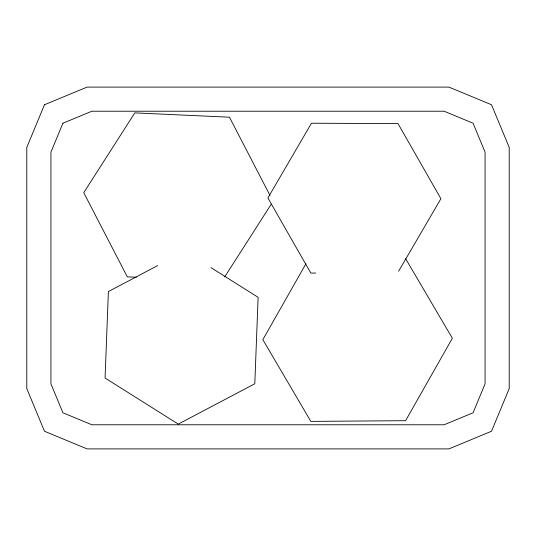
<?xml version="1.0" encoding="UTF-8"?>
<svg xmlns="http://www.w3.org/2000/svg" width="536" height="536" viewBox="0 0 536 536"><rect width="100%" height="100%" fill="white"/><g stroke="black" fill="none" stroke-linecap="round" stroke-linejoin="round"><path stroke-width="0.8" d="M305.922 263.772L262.848 339.677L310.833 421.39L405.591 420.686L452.357 338.276L405.638 258.714M398.59 271.283L440.914 198.709L397.993 123.602L311.483 123.22L267.893 197.952L310.82 273.059L315.811 273.085M224.664 276.965L271.263 204.156M157.685 265.575L108.386 291.571L105.069 378.021L178.28 424.117L254.801 383.763L258.118 297.319L210.956 267.618M136.452 277.253L127.313 276.837L83.737 192.692L134.817 112.882L229.475 117.21L269.997 195.446M44.461 104.761L26.8 147.4L26.8 388.6L44.461 431.239L87.1 448.9L448.9 448.9L491.539 431.239L509.2 388.6L509.2 147.4L491.539 104.761L448.9 87.1L87.1 87.1L44.461 104.761M62.92 123.22L50.92 152.197L50.92 383.803L62.92 412.78L91.897 424.78L444.103 424.78L473.08 412.78L485.08 383.803L485.08 152.197L473.08 123.22L444.103 111.22L91.897 111.22L62.92 123.22"/></g></svg>
